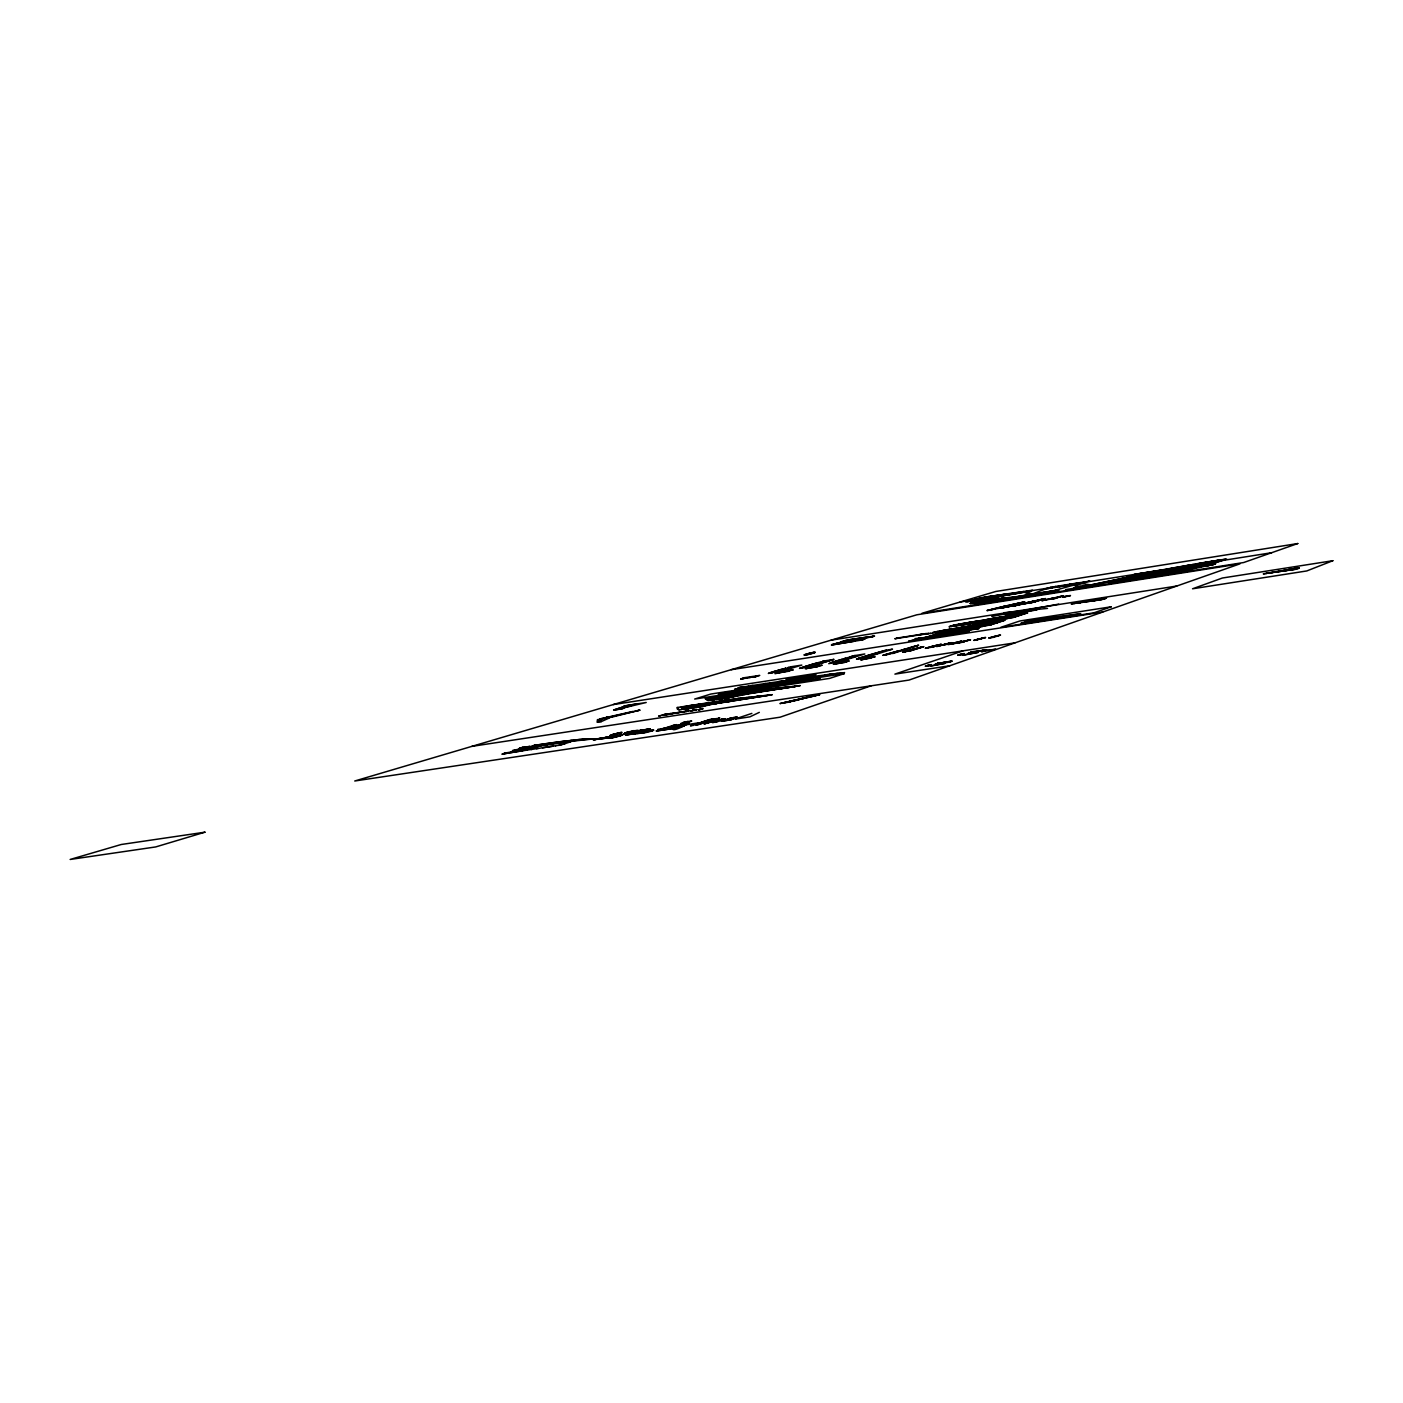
<?xml version="1.0" encoding="UTF-8"?>
<svg xmlns="http://www.w3.org/2000/svg" width="1403" height="1403" viewBox="0 0 1403 1403"><rect width="100%" height="100%" fill="white"/><g stroke="black" fill="none" stroke-linecap="round" stroke-linejoin="round"><path stroke-width="1.5" d="M1079.416 587.068L1073.628 589.05L1076.61 588.436M828.717 663.637L836.995 662.111M598.169 719.616L597.888 722.142L598.835 722.019M506.623 753.341L503.923 753.867M598.292 722.036L597.117 722.247L597.432 719.686L609.761 717.792L601.01 721.721L601.799 719.055M505.711 752.92L501.941 754.235L504.624 753.534M624.668 733.12L624.317 733.962A22.571 1.315 -10 0 1 626.843 733.436A35.671 2.104 -10 0 1 633.034 732.261M968.052 653.377L985.748 650.168M934.819 664.548L949.024 662.146M708.743 702.693L676.912 707.568C676.86 711.619 683.699 709.76 684.98 707.077L697.361 705.113M833.961 664.093L835.364 663.409A192.825 9.575 -9.6 0 1 836.346 663.04M634.928 731.647L629.947 732.348M968.982 653.114L972.384 651.869M935.696 664.268L936.958 663.777M1089.166 581.035L1080.31 583.157L1085.15 582.508M609.148 737.084L605.693 737.645M606.429 737.75L608.99 737.119M688.031 722.72C692.749 721.51 671.546 733.348 672.774 728.525A64.906 3.771 -9.9 0 1 658.796 730.647L656.113 730.928L662.023 729.174M714.969 697.133L712.794 699.764L714.618 699.746M1090.482 584.911L1090.377 584.928A44.352 1.754 -9.6 0 0 1080.748 586.454L1073.996 589.032M1131.712 576.265L1135.167 574.23L1164.244 569.513M742.555 687.452L739.188 688.277M985.835 649.817L983.503 650.431M969.385 652.763L968.579 652.939M951.427 661.199L943.43 662.637M936.573 632.262L940.308 631.21A91.756 4.034 -9.7 0 0 951.69 629.21L958.091 628.07A107.698 4.998 -9.7 0 1 961.511 627.474L969.526 626.089M935.398 664.075L936.467 663.917M1168.752 569.109L1171.382 568.373A78.901 2.964 -9.6 0 0 1181.063 566.689L1186.482 565.725A91.932 3.613 -9.5 0 1 1189.376 565.216L1193.199 564.374M740.679 678.964L741.626 678.982M639.961 732.156A43.756 2.525 -10 0 1 627.159 734.4L627.316 734.313M615.075 710.058L623.318 708.462M638.523 703.657A26.219 1.333 -10 0 0 627.316 705.534L614.093 709.918M1213.157 564.252L1215.156 563.532A23.342 0.912 -9.5 0 1 1215.629 563.568M1204.581 565.602L1205.668 565.058L1204.616 565.251M1082.485 587.594L1085.764 586.752M742.38 678.315L741.012 679.052L743.485 678.631M736.312 717.424L731.086 719.757A65.204 3.823 -9.9 0 1 723.878 720.879L721.177 721.282C728.069 719.143 746.677 713.162 731.279 719.669A64.38 3.771 -9.9 0 1 724.158 720.774L723.51 720.932M856.496 659.094L858.969 658.673M674.019 725.491L675.264 724.965L671.353 726.017M674.633 725.456L675.58 724.825M682.472 722.808L681.542 723.194A25.044 1.456 -9.9 0 0 680.63 723.685M682.858 722.633L684.471 721.949M1298.827 568.32L1284.762 570.828M673.633 725.667L672.774 726.035A25.219 1.473 -9.9 0 0 671.844 726.544M713.846 720.335L716.775 719.301M1105.915 598.415L1091.972 600.993M1039.272 608.832L1034.046 610.375A58.032 2.56 -9.7 0 0 1026.014 611.305L1017.333 612.515M769.23 673.23L776.297 670.897M857.163 658.989L868.159 655.394M716.459 719.423L696.116 723.948M675.352 724.93L676.544 724.632L672.388 725.684M949.673 626.404L958.88 624.125M715.968 719.423L717.073 719.16M716.284 719.283L717.722 718.897M1185.412 566.917L1168.734 569.408L1176.012 568.215L1172.873 568.864A76.183 2.894 -9.5 0 1 1166.209 569.741L1161.631 570.109M716.6 719.16L718.038 718.774M957.863 655.113L962.546 654.447M831.751 644.661L831.856 644.626A21.308 0.929 -9.8 0 1 832.33 644.591L833.4 644.205A28.761 1.263 -9.8 0 1 834.294 643.924L834.838 643.784M861.46 659.428L875.156 656.762L860.688 659.954M717.249 718.897L719.879 718.038L718.511 718.248M927.523 665.636L925.208 666.162L928.137 665.46M717.582 718.757L718.511 718.301M841.344 641.802L842.975 641.329A28.534 1.245 -9.7 0 1 843.852 641.066L845.325 640.662M776.28 672.931L793.239 669.88L774.912 673.668M807.286 667.758L822.176 665.197L817.283 666.635A21.589 1.07 -9.8 0 0 805.953 668.617L808.812 667.319M947.99 644.643L955.268 643.381M806.181 666.215L799.5 668.407L803.428 667.6M834.873 663.444L849.201 660.918L844.308 662.391M688.855 722.598L688.803 722.598A16.713 0.965 -10 0 1 684.015 723.65L672.966 728.438A64.082 3.735 -9.9 0 1 659.164 730.542L657.06 730.753L659.568 729.963M1059.405 589.891L1043.674 592.294A85.671 3.42 -9.6 0 0 1039.307 592.978L1034.099 593.785A62.276 2.473 -9.6 0 0 1017 596.591L998.024 598.678A94.527 3.753 -9.7 0 0 989.518 600.116L970.227 603.518L978.891 603.448L1019.999 597.099L1018.35 597.731A135.512 5.156 -9.6 0 0 1024.593 596.749C1043.779 594.749 1061.861 587.769 1080.363 583.508M957.898 655.096L960.845 654.429M1045.691 588.874L1032.17 594.1L1027.101 591.82L1021.594 592.715A119.781 4.735 -9.7 0 0 1010.423 594.574L970.315 601.378M831.856 644.626L832.873 644.38M778.104 672.388L775.631 673.405A25.429 1.245 -9.8 0 1 788.258 671.318L788.696 671.283M857.303 658.761L859.215 658.2M960.704 654.464L959.021 654.92L960.003 654.78M835.855 663.075L836.732 662.882M716.81 721.931L725.526 718.687L721.247 719.318M926.909 665.881L927.839 665.46M941.939 631.841L940.045 632.122L944.482 631.368L938.572 632.315M712.794 720.598L703.885 723.878L705.569 723.58M705.235 723.685L715.179 720.283M696.853 724.948L707.287 721.528L701.325 722.37M708.533 721.247L698.413 724.649M958.6 654.973L960.161 654.517M662.181 715.074L666.057 714.057L658.621 716.091L660.532 715.776M910.144 640.925L908.548 641.294L913.248 640.434M804.2 654.833L805.287 654.464M864.476 658.445L863.669 658.726A182.758 9.102 -9.6 0 0 862.67 659.112L861.267 659.743A17.713 0.877 -9.8 0 1 870.439 658.165L870.895 658.13M815.248 652.535L813.722 652.36L815.108 652.114M830.102 662.988L836.381 661.094M1030.696 620.407L1025.4 622.318M884.258 654.973L882.785 655.376L896.535 651.483M928.593 665.618L929.733 665.232M929.084 665.601L931.241 664.969L927.26 665.548M961.388 654.587L962.581 654.166M963.159 653.921L964.317 653.535L962.405 654.044M871.175 685.804L780.103 717.196L354.749 780.997L916.931 614.777L1239.954 563.848L909.039 680.069L471.899 746.361M961.914 654.552L964.194 653.886L959.898 654.517M751.868 713.39L735.067 719.002L736.891 718.81A63.801 3.753 -9.9 0 0 743.555 717.827L749.939 716.828L759.321 712.356M830.488 662.847L833.172 661.988M963.037 650.834L894.904 674.124L949.778 665.759M993.692 637.278L1000.549 635.068L995.428 636.173M1187.622 566.83A167.501 6.226 -9.5 0 0 1193.287 566.023L1217.295 562.165L1226.608 558.99L1203.546 562.585A180.478 7.261 -9.5 0 0 1196.864 563.743M518.338 750.202L517.602 750.552M770.843 672.493L768.335 673.44L771.597 672.809M564.813 743.695L569.846 742.082A20.168 1.157 -10.1 0 0 570.863 741.643M1046.305 588.506L1054.267 586.7M859.039 658.147L860.267 657.849M710.058 719.476L702.237 722.089M928.821 665.215L930.066 664.829M1025.207 621.897L1024.716 622.055A69.852 3.227 -9.7 0 1 1023.752 622.353L1021.068 623.125A80.269 3.665 -9.6 0 0 1036.764 620.722L1078.591 614.058A73.412 3.507 -9.6 0 1 1080.784 613.707L1026.47 620.757A67.73 3.139 -9.6 0 1 1026.47 620.757M1029.995 621.775L1037.483 619.442M985.011 637.576L974.752 640.242M1116.139 580.877L1113.964 581.579L1118.437 581.929L1180.712 571.512L1145.006 576.352A76.972 3.087 -9.6 0 0 1142.498 576.738L1131.186 578.492M949.901 643.083L936.625 646.52L952.006 642.679L949.112 643.223M1029.311 620.354L1029.311 620.354A50.508 2.315 -9.6 0 0 1051.917 617.408M770.931 672.458L774.14 671.458M1187.219 566.111L1185.377 566.724L1191.726 565.69M1187.692 565.953L1189.534 565.339M954.741 643.451L962.037 641.136L960.511 641.364M870.281 636.874L871.544 636.752L847.535 640.575M919.684 638.33L913.634 640.312M1083.309 587.471L1088.307 585.945M933.363 646.888L941.553 644.293L939.764 644.591M944.289 645.117L951.357 642.784M669.266 726.701L671.599 726.07M701.167 722.299L710.953 719.283M700.991 722.492L694.923 724.334M813.828 652.904L814.389 652.816M670.038 726.596L663.689 728.508M679.859 724.895L683.962 723.65M968.596 631.736L968.21 631.859A72.868 3.472 -9.7 0 0 966.053 632.209L963.335 632.648M978.382 628.562L977.979 628.684A72.202 3.402 -9.7 0 0 975.839 629.018M923.262 646.765L911.161 650.641M990.886 624.809L1005.127 620.214L998.498 621.073M1014.159 617.232L1027.785 612.83L1023.225 613.339M842.396 641.417L842.028 641.539A21.133 0.912 -9.8 0 0 841.625 641.837M753.99 676.895L757.076 676.228M756.199 676.509L755.551 676.649M860.285 657.726L862.898 656.902M667.916 727.28L663.093 728.701M691.661 721.089L690.153 721.563M1085.484 586.752L1089.71 585.489M885.644 654.815L883.855 655.113L884.732 654.71M1111.807 581.859L1112.772 581.894M1067.578 596.415L1069.928 595.644M1112.491 581.947L1178.467 571.898M1128.293 576.843L1130.555 576.528M1129.555 576.633L1128.678 576.843L1133.606 576.177L1110.211 581.807L1115.841 582.315M1113.07 582.017L1113.824 582.035M892.676 653.552L918.036 645.362M692.503 725.105L695.695 724.211M925.699 665.987L926.699 665.688M517.988 750.324L519.847 749.763L512.393 750.658L520.092 748.799M756.094 676.439L756.971 676.158M689.154 705.727L699.992 704.288L697.116 705.113M959.687 624.019L978.417 620.898M1115.192 582.385L1107.423 582.263L1129.871 576.896L1091.937 585.84L1100.162 583.385M789.784 682.998L789.784 682.998A56.594 2.911 -9.8 0 1 761.075 687.137L761.215 687.084M806.848 677.526L826.332 674.755M1054.81 598.45L1063.649 595.854L1060.791 596.38M648.449 729.525L648.502 729.507A44.598 2.631 -10 0 0 635.734 731.752M661.269 729.297L663.847 728.595M681.876 724.141L682.454 724.088M690.662 725.702L693.275 725M700.974 708.971L698.273 709.83L700.43 709.497M913.09 640.627L925.489 637.488M699.992 709.515L703.131 708.638L700.693 709.059M919.123 639.663L926.296 637.383M866.703 657.288L892.518 649.151L884.136 650.694M640.049 733.278L625.335 734.962L652.062 730.875M957.284 628.825L960.336 627.842M678.315 725.246L680.525 724.562M806.83 677.544A55.822 2.841 -9.8 0 1 778.455 681.648L778.823 681.56A55.103 2.806 -9.8 0 0 806.971 677.474L807.216 677.456M686.225 711.602L688.382 710.918M918.386 638.277L918.386 638.277A50.14 2.297 -9.7 0 0 940.343 635.419L958.021 633.069M913.862 639.856L913.335 640.014A69.413 3.192 -9.8 0 1 912.283 640.329L911.827 640.382M693.398 710.111L690.679 710.97L696.993 709.567L693.117 710.199M848.552 661.023L844.29 662.339M1045.06 598.66L1032.398 602.431M693.836 710.444L695.993 709.76M1087.781 586.016L1092.411 584.648L1090.201 584.981A43.791 1.736 -9.6 0 0 1080.678 586.489L1076.136 587.261M678.175 725.298L678.894 725.07A18.765 1.105 -10 0 1 674.79 726.298M678.719 725.123L674.966 726.175M949.024 626.843L951.48 626.475M840.485 661.514L864.792 653.956L853.989 655.727M603.728 738.487L593.136 739.802L594.223 739.574A44.791 2.631 -10.1 0 1 603.816 738.399L604.412 738.329M595.521 739.171L595.591 739.153A43.668 2.508 -10 0 0 608.341 736.908M1078.241 588.155L1077.276 588.383L1084.063 586.805M912.915 649.852L909.144 650.817L912.95 649.87M911.178 650.255L910.898 650.308M681.174 724.369L681.858 724.264M682.174 707.007L738.679 698.554M682.156 707.358L695.222 705.376M682.332 707.708L749.272 697.344M1024.313 601.922L1009.353 606.622A30.392 1.263 -9.7 0 0 999.55 608.183L998.427 608.113L1001.339 607.639M1089.184 585.577L1091.148 585.051M1071.278 584.209L1068.42 585.086L1076.417 583.385M811.46 666.267L833.996 659.375L808.987 666.653M1075.329 583.894L1076.732 583.455M833.4 661.918L840.151 659.954M1024.365 592.276L1029.504 594.504M782.664 670.915L801.814 665.092L790.503 666.846M928.751 633.279L917.457 635.068M1090.92 585.033L1128.854 577.054M863.248 656.797L866.037 655.938M913.476 646.52L909.775 647.66M889.414 654.114L918.667 645.257L911.512 647.221M757.795 675.913L759.216 675.562M533.122 745.642L535.981 745.309M534.876 745.379L533.28 745.747L539.664 745.011L529.983 746.764L532.263 746.396M523.266 749.921L526.634 748.869M806.269 666.092L811.039 664.741M910.056 647.677L907.916 648.239M689.732 721.703L687.733 722.317A18.625 1.087 -10 0 1 683.577 723.439M805.322 654.464L810.32 653.079M814.021 652.921L806.778 654.78M522.863 747.203L519.268 748.308L530.071 746.396L522.495 747.325M516.883 750.658L512.463 751.762L513.533 751.534M907.267 648.432L906.022 648.8M809.356 665.25L800.306 668.074L801.201 668.038M836.486 660.953L842.203 659.34M759.76 675.404L742.889 677.93M852.305 656.236L853.568 655.85M855.023 655.499L840.537 659.743M905.531 648.958L904.251 649.343M623.23 707.971L633.051 705.043M608.762 717.196C609.919 716.687 607.218 717.424 608.569 717.231M516.602 750.745L515.62 751.043M850.13 656.885L851.867 656.358M565.111 743.59L564.304 743.836M866.879 655.692L872.543 654.114M866.142 656.639L870.07 655.727L867.282 656.411M869.737 655.552L871.877 655.183L869.755 655.762M875.647 653.886C865.107 657.025 885.959 650.992 875.279 653.921M812.302 653.36L809.671 654.131M612.111 717.073L639.786 710.146M809.829 665.004L821.036 661.813M822.719 661.216L823.789 661.006A25.412 1.21 -9.8 0 0 833.364 659.48M822.895 661.164L823.789 661.006M904.637 649.221L903.55 649.554M774.263 671.423L778.612 670.248M843.747 658.796L845.728 658.2M848.464 658.288C853.989 656.797 836.223 662.041 843.852 659.708M855.97 656.236L852.182 657.183L856.146 656.218M839.187 661.023C844.273 659.901 835.223 662.426 839.222 661.059M812.863 664.11L811.46 664.531M808.374 666.372L812.319 665.46M815.95 664.356C810.724 665.39 828.892 660.708 823.052 661.918M815.687 664.163L817.739 663.759M819.334 663.023L820.474 662.777M869.123 655.026L874.981 653.395M814.494 663.724L816.213 663.216M564.304 743.941L563.041 744.204A20.256 1.175 -10.1 0 1 558.815 745.274L538.208 748.448M903.848 649.466L903.357 649.677A50.157 2.42 -9.8 0 1 902.059 650.045L899.779 650.571M781.453 670.494C776.175 671.791 787.557 668.687 784.295 669.617M785.277 669.126L791.362 667.653M791.257 667.407L793.379 667.039L792.186 667.197M873.701 653.675L877.612 652.641M903.427 649.589L902.164 649.94M974.348 640.259L978.803 639.049M807.935 653.763L804.182 655.043L805.445 655.043M863.845 639.417L861.407 640.049M875.665 653.114L880.4 651.834M835.592 673.914L837.942 673.335M873.104 636.611L864.336 638.295A216.693 8.856 -9.7 0 1 841.397 642.065L840.976 642.136M878.015 652.43L883.346 650.992M999.62 635.261L999.059 635.384A24.728 1.228 -9.6 0 0 995.288 636.278L991.746 637.278A57.488 2.806 -9.7 0 1 989.676 637.839M788.661 667.39L787.521 667.705M880.821 651.623L886.468 650.115M747.431 693.959L732.243 697.133A181.881 9.26 -9.8 0 1 724.088 698.378M702.78 706.463L712.514 704.183M911.091 649.799L902.638 652.202L905.04 651.746M991.518 637.26L989.062 637.927M993.061 636.822L995.13 636.243M1193.287 566.023L1168.19 573.161L1186.131 568.794A29.919 1.175 -9.5 0 1 1193.059 567.829L1204.055 565.935L1201.897 566.303M833.733 644.012L834.925 643.767M777.543 670.459L779.893 669.88M788.504 667.512L788.924 667.39A93.159 4.402 -9.9 0 0 791.134 666.741M952.339 643.714L955.215 643.083M952.374 643.749L955.215 643.118M963.177 641.978C966.053 641.118 959.775 642.644 962.809 641.978M1048.76 588.401L1045.253 588.979M910.828 640.662L911.617 640.522M907.636 650.659L903.567 651.869L905.952 651.571M932.749 646.853L933.889 646.292M942.658 645.082L944.447 644.766L942.43 645.222M778.788 670.108L782.646 669.126M785.242 668.337L786.189 668.074L783.155 668.915M907.759 650.624L912.336 649.466M844.115 640.996L849.096 639.768A243.964 11.171 -9.8 0 1 869.351 636.787L868.247 637.19L869.632 636.944M780.278 669.705L784.119 668.722M948.568 662.181L951.427 661.479M807.988 653.675L809.356 653.324M972.033 652.132L970.56 652.342M937.222 663.461L940.133 662.76A40.284 2.192 -9.7 0 1 940.606 662.637M949.778 661.742L952.234 661.041L937.327 663.426L939.308 663.198M982.731 650.904L984.573 650.396L978.961 651.29M937.134 663.479L940.852 663.181M606.517 717.635L604.377 718.003L609.639 716.898L608.481 717.161M786.837 678.999L785.996 679.192A56.173 2.841 -9.8 0 0 814.582 675.071L815.108 674.983M607.236 717.459L605.412 717.827L609.533 716.933M600.993 719.599L598.783 720.16L600.922 719.862M848.552 658.516L844.045 659.796M960.511 642.188L968.473 640.242M971.192 652.167L986.695 649.659L984.625 650.343M988.799 610.252L986.923 610.603L989.939 609.867M960.581 642.171L964.562 641.206M990.886 609.621L988.098 610.287M971.981 651.886L971.788 651.939M972.174 651.834L973.7 651.518A43.055 2.262 -9.6 0 1 974.208 651.395M988.957 610.182L994.955 608.569A120.535 5.068 -9.6 0 1 1000.129 607.324L1000.742 607.166M978.873 624.195L972.735 625.264M844.834 640.733L845.851 640.487M835.785 643.521L839.59 642.609A246.086 11.364 -9.9 0 1 859.986 639.61M990.974 609.533L1001.339 607.025M895.851 651.588L898.218 651.045M911.266 649.677L918.018 648.028M560.884 742.397L558.78 742.661M958.845 641.82L949.849 644.047L952.988 643.205M896.903 651.308L899.27 650.764M836.188 643.416L836.293 643.398A21.255 0.929 -9.8 0 1 839.275 642.679A245.437 11.329 -9.9 0 1 859.671 639.698L861.652 639.365M912.406 649.379L915.019 648.712M932.977 646.239L930.277 646.941A52.981 2.613 -9.7 0 0 926.226 648.133M562.2 744.537L559.937 745.081A18.239 1.052 -10.1 0 1 558.675 745.379M910.705 650.571L923.911 646.66L921.315 647.151M953.111 643.17L954.075 642.925M606.833 717.564L606.184 717.687M915.194 648.66L919.596 647.642M931.802 646.467L925.296 648.344L933.872 646.818M953.794 642.995L955.794 642.556M964.317 641.206L967.421 640.487M573.143 740.503L574.458 740.328L573.196 740.556M682.033 708.147L765.459 695.572M932.03 646.415L934.977 645.748M983.696 626.212L991.149 624.773M918.842 647.765L921.245 647.239M944.745 644.31L940.519 645.398A44.791 2.21 -9.7 0 0 937.537 646.309M809.812 654.096L808.987 654.254M920.052 647.467L922.928 646.818M957.793 642.083L955.987 642.451M967.632 640.382L970.56 639.821L956.864 643.258L964.159 641.943M606.692 737.803L604.062 738.153M810.04 653.202L812.249 652.658M1043.499 600.361L1043.569 600.309M1110.966 581.789L1154.318 575.037M1045.726 599.835L1041.78 600.73L1045.463 599.888M934.03 645.924L936.029 645.503M944.535 644.293L946.815 643.749M959.459 641.609L961.055 641.294M959.933 641.557L958.091 641.943M977.645 639.593L985.66 637.471L973.805 640.417L975.12 640.119A136.056 6.805 -9.6 0 1 984.801 637.611M816.704 695.432L779.945 703.587L813.126 695.853A16.362 0.929 -9.8 0 0 818.914 694.836L819.79 694.678L810.303 696.572M1044.165 600.151L1049.97 599.239M910.775 650.554L909.179 650.974M1023.436 603.5L1013.212 606.026L1016.877 605.272M1021.945 603.799L1023.944 603.378M1128.871 578.86L1152.389 573.511M935.222 645.643L939.396 644.714M1023.331 603.483L1025.014 603.132M1046.726 599.607L1045.217 599.905L1046.322 599.888M936.169 645.415L940.571 644.451M946.551 643.819L948.814 643.346M1000.567 607.166L1001.952 606.885M1023.716 603.378L1027.943 602.448M809.198 654.254L805.901 654.955M817.721 666.6L805.234 668.74M1053.127 590.838L1033.836 595.24M1001.935 606.85L1003.163 606.605M1001.198 607.025L1003.776 606.464M810.408 653.061L813.74 652.377L812.512 652.605M1024.944 603.097L1027.312 602.589M1048.988 599.028L1050.251 598.783A170.57 7.208 -9.5 0 1 1054.758 597.748L1061.545 596.257M1047.883 599.291L1054.653 597.731M1046.322 599.642L1048.795 599.116M966.544 627.264L969.543 626.667L955.075 629.14L966.913 627.281M963.124 628.369L966.123 627.755L951.62 630.245L965.492 627.86M1003.303 606.534L1004.39 606.324M1004.618 606.236L1007.652 605.587M1005.022 606.184L1003.619 606.464M1029.925 601.992L1027.47 602.518M1028.574 602.308L1032.117 601.501M1193.62 564.935L1195.917 564.497L1184.641 566.426L1194.023 564.935M1191.322 565.707L1193.637 565.269L1182.308 567.198L1191.585 565.69M632.911 711.426L599.975 718.915L612.409 716.986M604.868 718.126L639.891 710.181M949.796 643.065L951.024 642.837M522.617 748.518L518.409 749.307L521.846 748.606M1006.968 605.745L1004.951 606.149M1123.119 580.07L1124.171 579.737M932.802 646.73L931.68 647.064L933.065 646.59M1007.126 605.658L1009.792 605.096M1032.257 601.431L1035.361 600.765M1031.293 601.641L1032.906 601.326M1050.075 587.401L1050.935 587.208M1009.213 605.202L1011.335 604.763M869.194 636.874L869.334 636.962M1034.695 600.887L1038.01 600.186M1012.475 604.465L1018.14 603.255M1010.791 604.833L1012.966 604.395M1037.115 600.344L1038.921 599.975M607.183 717.371L605.342 717.845M739.083 688.294L734.698 689.241L768.563 684.05M683.366 723.474L680.736 723.843A25.044 1.456 -9.9 0 1 680.578 723.825M686.418 723.089L685.418 723.299M674.597 726.333L672.002 726.701M1080.187 583.56L1082.292 583.157L1079.801 583.613M1017.07 603.448L1019.016 603.062M1013.931 604.149L1015.526 603.834M1038.483 600.046L1042.762 599.134M1057.143 597.169L1060.335 596.521M1211.631 564.76L1205.861 566.023M939.098 632.051L936.064 632.735L941.851 631.946M936.643 632.63L939.712 631.999M623.002 708.006L623.669 707.901M531.825 747.308L532.386 747.203A122.359 7.208 -10.2 0 1 535.262 746.799M561.095 742.345L561.656 742.24A86.162 5.033 -10.1 0 1 593.101 738.96L559.709 742.538M969.245 652.816L969.929 652.711M975.681 651.553L971.665 652.185M1021.787 602.413L1023.243 602.133M1019.455 602.922L1022.419 602.325M1018.42 603.15L1019.876 602.869M1042.078 599.256L1043.762 598.923M1039.904 599.73L1041.78 599.362M1171.733 568.811L1169.383 569.285M1022.629 602.238L1024.856 601.834L1007.424 606.938M1043.323 598.976L1045.603 598.572L1033.345 602.308M637.576 710.584L638.909 710.321M962.914 641.82L963.528 641.715M823.333 661.83L820.246 662.83M1018.999 604.833L1014.176 605.833A110.469 4.63 -9.6 0 1 1021.454 603.974M1061.755 596.17L1062.808 595.977M555.553 745.782L555.834 745.73M640.54 732.296L653.324 730.472A34.075 1.999 -10 0 0 653.64 730.191M1017.193 605.202L1018.017 605.026M600.782 719.634L598.853 719.879L600.589 719.388M610.779 735.418A33.69 1.964 -10 0 1 611.129 735.137L614.093 734.663L611.392 735.979A34.514 1.999 -10 0 1 609.989 735.751M620.091 734.593L621.283 734.4A34.847 2.034 -10 0 1 622.704 734.628M1127.749 577.229L1090.973 584.876L1080.608 583.508M987.905 610.41L989.852 610.042M567.777 741.959L568.057 741.924M688.312 722.65L689.434 722.475M1053.513 586.822L1055.722 586.472M989.957 609.972L991.588 609.674M942.413 631.806L941.325 631.929M738.224 695.485L708.217 700.027M650.063 730.174L648.975 730.384M730.121 718.09L731.138 717.88L722.983 720.967M706.919 723.369L716.968 719.967L712.496 720.704M1197.005 566.777L1194.128 567.549M1202.266 565.707L1206.387 564.883L1204.23 565.672M1213.841 563.76L1212.543 564.357L1213.735 564.164M1002.584 620.494L1000.83 620.652M980.785 601.606L972.016 603.009L982.924 601.15L978.785 601.641M990.904 609.779L992.482 609.498M1020.156 604.605L1018.175 604.974M1067.929 596.012L1069.191 595.784M1068.279 595.977L1067.473 596.1A77.025 3.227 -9.6 0 0 1062.439 597.134L1070.489 595.556L1068.84 595.819M940.834 631.981L941.518 631.946M933.521 646.45L932.504 646.678M512.305 751.798L511.744 751.903M991.816 609.604L993.324 609.34M743.52 692.626L735.137 693.941M608.674 737.101L611.287 736.733M1047.445 588.611L1052.162 587.857M1019.279 604.746L1023.541 603.956M599.519 719.774L600.87 719.581M1203.528 565.462L1204.616 565.269L1202.336 565.69M992.658 609.428L994.797 609.06M759.163 692.117L800.236 685.611L781.278 687.821M647.221 730.735L646.169 730.945M993.482 609.27L998.866 608.323M897.201 638.295L899.428 637.856L898.464 637.891M858.408 658.744L859.408 658.586M885.083 654.885L886.766 654.605M614.339 735.733L612.813 736.031M771.054 672.879L775.754 672.037M771.808 672.756L772.772 672.581M742.924 678.701L747.904 677.824M859.022 658.621L860.249 658.393M1159.387 572.319L1161.789 572.091M1201.249 565.883L1202.301 565.725M1021.612 604.29L1024.611 603.764M1106.581 597.818L1104.81 598.099M1007.336 618.513L1014.404 617.197L1005.197 618.495M1297.582 567.934L1299.16 567.671M785.312 669.178L792.52 667.144M782.541 670.038L784.68 669.441M778.525 671.213L777.63 671.441L779.507 670.88M812.319 665.408L813.74 665.004L810.338 665.811M803.253 667.67L804.673 667.407M662.988 715.267L663.514 715.179A17.643 0.982 -10 0 1 669.845 714.109M612.585 736.066L611.375 736.294M684.331 723.702L688.698 722.896M682.717 724.334L688.224 723.141M681.227 724.948L687.365 723.632M679.911 725.491L686.593 724.106M678.684 726.035L686.032 724.492M678 726.316L685.401 724.93M642.574 733.26L643.398 733.12A34.023 1.999 -10 0 0 652.079 730.875M676.404 727.052L684.997 725.228M675.597 727.42L684.261 725.807M674.194 728.122L683.91 726.105M1201.599 565.83L1200.319 566.058M1039.185 608.393L1017.596 612.199A100.402 4.244 -9.6 0 1 1008.055 613.812L1010.388 613.497M1038.29 608.516L1039.798 608.288M1105.967 597.924L1091.376 600.659L1102.407 598.818M896.71 638.4L894.816 638.751L920.473 634.752M1296.898 568.057L1295.723 568.268M1297.354 567.969L1284.008 570.53L1286.586 569.916M860.144 658.445L861.214 658.253M886.275 654.657L888.818 654.219M663.496 715.214L667.618 714.513M991.763 616.461L1058.721 604.114M1036.905 608.779L1037.834 608.604M1104.091 598.274L1091.113 600.554L1092.832 600.326M933.048 632.297L934.942 631.946M937.713 631.473L934.328 632.087M1295.25 568.355L1293.812 568.618M608.008 736.926L611.059 736.4A28.288 1.631 -10 0 0 620.582 734.558A34.005 1.982 -10 0 1 621.88 734.769M608.797 736.821L605.763 737.329M1075.435 587.419L1073.786 587.682L1080.012 586.647M1074.084 588.506L1078.697 587.471M1073.839 588.857L1077.802 587.91M1200.477 566.023L1199.249 566.251M1034.555 609.2L1037.291 608.972L1025.032 611.042L1027.592 610.586M1100.794 598.835L1099.093 599.151M1101.513 598.713L1103.74 598.572M936.853 631.596L950.585 629.158M1293.338 568.706L1291.865 568.987M782.699 670.125L781.296 670.511M851.27 657.481L850.393 657.656L851.463 657.569M804.165 667.46L808.04 666.811M755.48 676.667L751.57 677.246M860.863 658.288L861.793 658.147M905.689 651.588L909.372 650.974M778.455 681.63L769.949 682.893M506.202 752.85L511.411 751.973L510.517 752.131M637.383 732.576L642.679 731.647A28.341 1.649 -10 0 0 652.202 729.788A34.075 1.999 -10 0 1 653.605 730.034M1164.823 569.408L1170.225 568.425A78.533 3.069 -9.5 0 1 1178.871 566.882L1189.797 564.971M1032.398 609.604L1034.327 609.253M1035.958 609.218L1024.243 611.357L1034.87 609.814L1030.1 610.551M1291.374 569.074L1290.129 569.285M940.729 635.349L940.676 635.331A49.491 2.262 -9.7 0 1 918.86 638.19L915.212 638.646A51.929 2.385 -9.7 0 0 915.089 638.751M887.433 654.447L888.485 654.289M637.155 732.612L636.26 732.769M1198.302 566.444L1194.286 567.128M1198.6 566.391L1197.513 566.566M1055.389 598.362L1057.178 597.678L1049.234 599.169L1054.021 598.572M1024.085 603.834L1027.242 603.308M1031.187 609.814L1032.17 609.639M1097.356 599.467L1098.847 599.204M952.69 626.264L955.478 625.843A139.213 6.384 -9.7 0 1 966.877 624.195M1289.375 569.425L1288.112 569.653M861.46 658.165L865.177 657.569M980.627 601.571L983.661 600.887L982.538 601.045M977.488 603.588L1005.618 598.59L1000.602 596.24L965.615 601.975L983.275 597.38L1017.666 592.382A112.012 4.121 -9.6 0 0 1027.505 590.926L1032.555 590.154A34.461 1.315 -9.7 0 1 1027.119 591.82M1035.151 601.484L1036.063 600.975M1024.927 603.711L1026.031 603.518M1028.75 610.252L1030.468 609.937M1094.358 599.993L1093.358 600.168M1095.375 599.818L1096.62 599.59M809.478 666.232L808.531 666.372M806.181 667.144L807.216 666.951M746.291 678.105L747.273 677.947M534.368 745.414L562.919 741.328M504.589 753.709L511.183 752.569A24.658 1.438 -10.1 0 1 515.024 751.938L516.742 751.675M1088.412 581.14L1089.728 580.912L1088.64 581.421M1129.134 576.703L1133.764 575.914M1075.329 587.419L1077.066 587.12M1027.329 602.922L1029.82 602.448M1003.759 619.161L1007.494 618.513M1283.78 570.407L1285.323 570.144M952.462 628.807L966.579 626.334M1286.726 569.916L1276.379 571.722A103.068 4.419 -9.5 0 1 1266.4 573.389L1285.762 570.67A59.68 2.683 -9.5 0 1 1294.566 569.583A51.069 2.245 -9.5 0 0 1298.687 567.759L1286.235 570.021L1289.339 569.899M949.919 629.245L952.83 628.772M888.555 654.236L889.695 654.079M936.275 663.882L937.485 663.689M1191.796 564.795L1221.522 559.674M1009.213 605.675C1011.247 604.728 1005.741 606.552 1008.564 605.675M1053.881 598.59L1049.356 599.134M1050.619 599.116L1052.145 598.607M1014.211 604.675L1008.845 606.359L1011.879 605.482M1007.547 606.692L1009.827 606.043M1023.033 611.252L1024.523 610.989M1089.552 600.835L1090.815 600.607M1092.183 600.414L1084.01 601.817A100.946 4.279 -9.6 0 1 1074.242 603.448L1071.226 603.939L1083.73 601.834M989.203 619.074L993.903 618.285M977.014 621.161L990.29 618.916M967.737 626.159L999.199 620.968M775.421 672.072L776.648 671.897M963.37 654.92L978.329 652.342L962.861 655.324M599.397 719.529L600.238 719.423M930.996 665.759L944.903 663.373L930.47 666.144M650.027 728.999L627.246 733.418A21.641 1.263 -10 0 0 624.721 733.927L623.476 734.19L625.317 732.962M601.308 738.118L598.643 738.732M631.999 733.523L640.522 732.331M1085.729 581.894L1078.697 582.806M1220.715 560.849L1221.697 560.691L1219.733 560.954M1193.813 567.286L1192.269 567.478M1055.565 598.169L1056.406 597.924M1000.549 607.657L1004.039 606.85M1008.564 606.534L1007.828 606.622M1032.801 602.203L1029.802 602.536M1021.296 611.55L1022.296 611.375M1085.238 601.571L1086.764 601.308M995.551 617.969L1023.681 613.251M992.938 618.425L995.814 617.951M1018.14 614.111L1020.823 613.62M1277.589 571.477L1279.133 571.214M867.159 656.551L864.616 657.2L866.195 656.85M508.254 753.113L509.236 752.937M1191.603 567.601L1190.288 567.847M1008.915 605.833L1013.492 604.903L1012.3 605.096M1008.301 605.71L1007.6 605.938M1005.758 606.605L1001.672 607.341L1003.811 606.903M1027.575 603.255L1028.574 603.08M1026.715 603.378L1031.433 602.606M1050.303 599.151L1051.759 598.906M1017.578 612.182L1005.074 614.286L1008.301 613.812M1021.928 613.567L986.958 619.495M1277.081 571.565L1263.279 573.88L1266.716 573.371M776.262 671.932L777.332 671.774M747.606 677.842L750.535 677.403M1190.586 567.777L1188.744 568.127M1035.8 601.273L1036.712 601.01L1034.8 601.536M1013.212 605.061L1004.671 607.113M1030.381 602.781L1034.537 601.694L1032.17 602.08M998.866 608.043L1004.18 606.955M999.602 620.845L1000.848 620.635M807.777 666.828L809.198 666.583M836.679 662.146L837.994 661.918M970.21 652.623L974.419 651.992M510.411 752.745L515.006 752.008M597.064 738.855L597.941 738.697L594.398 739.399L595.942 739.03M629.544 733.944L628.649 734.102M1188.885 568.057L1186.956 568.425L1188.551 568.11M1028.908 603.027L1029.942 602.852M1033.923 601.799L1033.046 602.027M999.673 608.183L1004.986 607.324M831.348 645.012L831.786 644.942A218.342 8.979 -9.7 0 0 854.901 641.153L861.091 640.119M995.201 621.582L991.483 622.231M994.815 621.687L999.217 620.898M777.525 671.739L779.77 670.862M809.25 666.267L810.425 665.969M777.087 671.774L781.12 671.143M616.461 709.585L646.204 702.5L623.721 706.025M682.209 707.778L758.567 696.326M628.193 734.172L627.106 734.418M1065.561 589.628L1093.007 585.121M1052.11 598.485L1052.741 598.765M1029.276 602.413L1031.486 601.957M1054.214 598.537L1055.056 598.415M1032.976 602.378L1031.977 602.343L1034.099 601.747M1009.055 606.324L1013.019 605.079M992.517 622.02L983.854 623.423M926.243 633.49L920.754 634.384M837.661 662.006L840.906 661.497M691.486 720.984L689.504 721.335M1212.35 564.655L1213.753 564.427A23.342 0.912 -9.5 0 1 1206.913 565.865L1206.089 566.005M1006.477 606.219L1007.775 606.043M1027.434 602.816L1025.418 603.378L1029.223 602.641M1033.099 602.027L1031.889 602.536M1049.847 599.063L1050.794 598.8M1056.003 597.976L1056.126 597.959M1008.862 606.342L1015.018 604.553L1005.986 606.815M1287.568 569.951L1296.618 568.39M958.179 624.282L960.792 623.826M953.04 630.596L964.212 629.053M864.985 657.569L866.265 657.393M741.731 694.906L742.661 694.766M937.678 663.479L938.519 663.514M711.865 704.236L721.686 702.675L682.419 708.603L767.862 695.45M667.898 714.46L670.862 713.952M1173.574 568.689L1174.118 568.566M1191.463 567.671L1192.638 567.478M1201.021 566.426L1199.67 566.672M1200.74 566.496L1202.161 566.233M1211.385 564.778L1212.42 564.62M1123.382 580.053L1113.964 581.579L1124.697 579.632M1035.414 601.326L1031.345 602.29M1054.916 598.152L1055.95 597.766M1005.39 606.499L1006.723 606.289M1033.695 601.834L1036.098 601.098L1031.784 601.782L1034.274 601.396M963.721 629.175L968.438 628.386M970.473 629.877L975.138 629.158M749.412 677.544L752.043 677.123M715.951 696.923L705.2 698.659L707.971 700.641M717.371 718.476L715.723 718.739M657.867 729.35L697.94 722.913M1059.493 585.875L1070.471 584.104M1055.424 586.507L1059.914 585.805M1069.507 584.279L1078.363 582.841M1194.69 567.145L1196.566 567.145M1193.707 567.321L1194.865 567.145M1197.32 567.04L1198.6 566.812M1198.495 566.847L1199.758 566.619M1007.617 606.043L1011.142 605.289M1010.634 605.587L1006.214 606.499M1027.89 602.746L1031.854 602.238M1003.391 607.061L1007.336 606.464M1006.582 606.219L1005.863 606.973L1007.319 606.727M1008.459 606.429L1005.442 606.99M984.38 623.353L985.485 623.178M940.361 632.087L941.869 631.859M966.685 630.491L935.801 635.436M974.769 629.193L979.119 628.421L969.438 629.701M966.036 630.631L970.736 629.877M930.89 637.839L953.549 634.209M966.036 632.244L969.35 631.596L967.509 631.841M944.552 635.682L960.09 633.156M959.336 633.314L963.563 632.63M720.055 696.274L735.295 693.871M715.74 697.01L726.719 695.257M744.046 694.538L745.94 694.239M714.653 703.832L716.687 703.499M976.4 598.835L1005.705 594.206M1200.109 563.427L1225.52 559.271M974.243 599.484L1023.699 591.54M1186.587 565.76L1224.24 559.709M960.161 602.01L1271.679 552.712M970.017 600.747L1028.82 591.347M1059.388 586.752L1056.038 587.278M1085.291 582.473L1081.467 583.385M1171.487 568.759L1220.856 560.849M967.824 601.396L1018.122 593.241M1181.817 567.338L1219.119 561.446M966.842 601.677L974.576 600.466M1209.176 563.357L1217.278 562.077M1132.519 576.335L1137.605 575.318A41.511 1.631 -9.6 0 1 1138.429 575.195M1194.251 567.496L1193.199 567.847M1196.882 566.83L1198.162 566.602M1196.163 567.233L1197.145 567.04M1010.984 597.678L1058.213 590.119M1100.548 583.402L1101.601 583.227L1093.393 585.7M1000.655 599.502L1055.126 590.803M1107.423 582.263L1162.982 573.88M983.152 602.606L1050.251 591.873M1112.825 581.982L1176.275 572.126M979.206 603.36L1045.603 592.873M1019.455 597.468L1040.184 594.03M1114.806 582.263L1132.379 579.492M1011.545 605.079L1012.878 604.886M1030.363 602.343L1033.011 601.589M1051.531 598.783L1053.46 598.257M1054.495 598.239L1055.372 597.959M1027.645 602.992L1031.714 601.905L1027.189 603.097M1003.443 607.218L1001.672 607.587M1004.11 607.078L1008.073 605.991M1002.233 607.499L1005.513 607.236M1009.827 605.833L1006.512 606.833M1030.416 602.571L1032.713 602.08M918.983 634.647L921.42 634.261M932.837 635.91L936.678 635.261M930.996 637.804L918.158 639.856M866.142 657.376L867.142 657.253M744.8 686.663L737.978 687.751L742.608 687.365M948.446 661.953L940.448 663.075M746.273 694.187L760.233 691.995M948.06 662.058L949.743 661.69M649.607 729.279L643.03 730.367M645.976 729.911L647.239 729.7M618.162 735.996L621.038 735.54A34.777 2.034 -10 0 1 612.076 737.855L610.726 738.066M627.544 734.348L632.209 733.611M1069.033 585.226L1072.944 584.613L1080.678 586.489M1133.922 574.599L1160.982 570.407M1051.724 587.962L1056.336 587.208M1060.089 586.629L1069.454 585.174M1059.335 586.735L1060.405 586.594M1200.039 566.321L1201.336 566.111M1192.252 567.812L1185.482 568.916L1188.288 568.425M1200.179 566.286L1198.039 566.637M1192.112 567.864L1193.392 567.636M1052.671 598.52L1054.775 598.064M1009.599 605.64L1012.51 604.939M1029.697 602.676L1033.345 601.641M1006.547 606.692L1010.3 605.5M1001.777 607.604L1006.775 607.043M1028.715 602.852L1026.838 603.15M831.137 640.154L1176.784 586.033M1017.052 614.654L1026.067 613.234M990.711 618.951L1024.997 613.585M966.755 622.95L1023.471 614.093M952.672 625.685L1021.805 614.637M950.988 626.229L1019.42 615.408M959.898 625.124L1017.841 615.917M980.82 622.108L1016.158 616.461M982.556 623.634L980.329 624.019M973.963 625.405L1003.355 620.635M958.109 628.158L1001.444 621.266M943.114 630.789L999.708 621.827M941.378 631.332L998.077 622.371M919.228 634.63L896.815 638.119L897.955 637.997M939.624 631.894L997.428 622.704L995.271 622.967M951.041 630.403L994.762 623.441M963.686 628.719L992.991 624.019M981.767 626.089L991.044 624.651M931.311 636.12L928.505 636.576L936.801 634.086A49.052 2.227 -9.7 0 0 950.55 632.157L950.638 632.139M930.961 636.208L933.205 635.822M744.186 686.804L748.606 686.102M976.593 651.606L979.715 651.115M976.681 651.641L974.208 651.974M942.342 662.918L939.782 663.181M720.388 702.921L730.367 701.325M670.652 714.022L671.844 713.794M626.141 732.647L627.229 732.471M629.14 732.173L624.931 732.892L633.367 730.682A24.342 1.403 -10 0 0 635.068 730.682L635.419 730.665M597.818 738.855L599.747 738.504M616.724 736.172L618.407 735.891M615.198 736.452L617.32 736.119M1204.405 565.619L1202.196 565.988M1188.113 568.478L1189.13 568.303M1188.972 568.355L1194.339 567.671A23.974 0.947 -9.5 0 1 1197.092 567.338L1180.379 571.547L1206.545 565.918A22.781 0.894 -9.5 0 0 1213.279 564.497M1201.178 566.146L1202.353 565.935M1286.165 570.372L1283.499 570.793L1294.899 569.144L1289.866 569.916M731.156 669.705L1102.793 612.024M844.01 662.391L844.343 662.339A28.867 1.438 -9.8 0 0 834.013 664.163L833.996 664.163M748.29 686.12L770.721 682.735M778.034 689.189L795.466 686.488M728.297 701.693L772.246 694.695L769.019 695.116M628.877 732.278L632.157 731.717M640.522 730.753L643.293 730.279M600.326 738.469L604.342 737.785M612.269 736.908L615.461 736.365M527.335 750.061L531.895 749.36M1139.359 575.037L1148.847 573.652M1132.011 576.563L1138.64 575.581M1213.648 564.199L1215.244 563.918A23.342 0.912 -9.5 0 0 1215.647 563.76M1054.407 598.502L1055.302 598.344M970.736 628.035L967.789 628.526M613.199 704.587L1014.965 642.855M750.78 685.769L752.955 685.436M750.956 686.681L797.009 679.701M706.779 698.519L767.055 689.487M706.866 698.869L723.246 696.379M706.954 699.045L776.648 688.399M707.217 699.378L785.926 687.365M929.663 665.513L927.26 665.864M707.515 699.623L793.116 686.541M707.813 699.799L795.922 686.348M708.708 700.237L735.032 696.221M711.777 700.062L732.892 696.835M688.259 708.725L703.149 706.463M631.876 731.805L633.805 731.454M632.7 731.682L637.927 731.103M638.347 731.033L640.803 730.665M637.628 731.191L639.277 730.945M603.22 738.013L605.991 737.54M611.322 736.996L612.567 736.803M522.056 750.868L527.37 750.061M531.106 749.535L537.577 748.483M609.376 737.347L611.866 736.978M516.164 751.815L522.758 750.815M536.542 748.711L538.647 748.325M714.846 722.229L716.67 721.896M1075.785 584.174L1074.821 584.332M1144.83 574.616L1150.162 573.845M1142.217 575.037L1144.988 574.616M1139.604 575.423L1142.428 574.967M1027.575 610.831L1029.767 610.498M920.105 634.84L926.559 633.91M780.664 671.248L783.014 670.897M743.011 692.679L762.092 689.96M930.277 665.004L931.417 664.619L929.751 665.075M729.507 697.589L721.791 698.764M708.305 702.798L712.636 702.096M682.454 708.743L708.234 704.832M682.489 709.041L705.691 705.516M703.464 706.165L682.84 709.304L683.787 709.304A24.745 1.333 -9.9 0 0 687.856 708.743M687.523 708.831L688.54 708.638M674.019 713.11L689.382 710.725L671.563 713.881M662.9 714.969L687.295 711.268M690.96 710.883L694.923 710.111M698.554 709.743L701.062 709.181M817.353 695.169L818.458 695.011M806.059 697.537L812.916 696.326M801.867 698.501L809.356 697.203M798.535 699.273L806.216 697.975M794.519 700.202L803.13 698.747M791.976 700.816L799.272 699.711M789.398 701.412L797.114 700.237M784.242 702.64L794.835 700.816M781.769 703.219L790.573 701.886M538.015 745.256L539.664 745.011M715.881 718.669L713.18 719.108M634.331 731.437L637.488 730.91M517.251 750.552L526.423 749.167M505.554 752.955L504.273 753.148M517.549 751.552L518.426 751.412M542.575 747.781L553.291 746.168M715.127 722.142L712.531 722.58L722.545 719.178L713.776 722.299M1009.353 593.592L984.169 597.24M1152.091 573.511L1154.09 573.213M998.024 598.678L982.153 600.958A50.245 1.912 -9.6 0 1 975.26 601.817L974.594 601.975A40.547 1.578 -9.7 0 0 970.122 603.536M978.522 601.606L974.313 602.255L981.977 601.115M951.234 626.475L952.918 626.247M971.139 628.018L972.209 627.86M969.982 628.193L975.944 627.264M982.205 650.571L983.152 650.431M974.752 651.746L984.029 650.308M793.87 680.227L844.606 672.616L832.26 674.054M941.518 662.918L944.991 662.356M712.408 702.184L715.74 701.64M637.172 730.998L640.715 730.419M639.189 730.7L642.714 730.121M530.843 747.466L533.526 747.01M533.736 746.975L540.909 745.922M551.835 744.309L571.74 741.293M552.168 744.309L544.943 745.326M1153.862 573.283L1158.054 572.67M955.11 625.931L968.052 624.019M979.276 624.142L978.487 624.3A212.309 10.137 -9.7 0 0 970.63 625.65M763.653 683.822L765.757 683.507M719.353 699.115L722.668 698.589M715.109 701.781L722.773 700.606M631.49 732.068L632.683 731.892M529.212 747.711L528.405 747.834A24.097 1.368 -10.1 0 1 525.125 748.273L524.968 748.237M538.226 746.361L546.784 745.098M610.954 736.838L614.111 736.329M604.412 738.048L601.659 738.504M612.55 736.61L616.496 735.979M695.327 725.176L697.186 724.842M1077.223 583.981L1078.241 583.806M1158.001 572.652L1158.966 572.512M1156.247 572.933L1157.142 572.81M1267.838 573.213L1268.943 573.055M1075.855 603.255L1076.908 603.097M1074.242 603.483L1092.569 600.887A58.417 2.596 -9.6 0 1 1100.724 599.905A49.999 2.175 -9.6 0 0 1106.108 597.906M1006.267 618.653L975.401 622.985M786.539 678.999L792.467 678.14M720.02 698.975L716.109 699.588M673.107 713.233L674.334 713.005M642.364 730.226L645.082 729.77M549.52 743.923L541.821 745.046M627.474 732.717L630.298 732.243M599.274 738.855L602.01 738.399M1159.913 572.371L1158.58 572.599M1271.89 572.634L1273.415 572.406M1270.837 572.775L1269.768 572.933M1077.416 603.027L1078.679 602.834M1011.668 613.321L1014.176 612.918M1010.178 613.497L1012.212 613.199M977.382 627.053L978.891 626.843M977.61 627.071L975.05 627.439M803.06 676.597L816.02 674.738L814.722 675.001A55.454 2.806 -9.8 0 1 786.504 679.087M792.134 678.228L809.759 675.667M722.457 700.693L727.35 699.939M672.423 713.338L672.335 713.303A17.45 0.947 -9.9 0 1 666.986 714.074L667.162 714.022M688.733 721.405L687.961 721.563M715.039 718.792L714.162 718.967M549.047 744.046L551.046 743.695M626.071 732.857L627.597 732.647M645.889 729.718L649.168 729.122M540.716 745.256L542.54 744.94M550.572 743.836L552.572 743.485M624.931 733.085L626.703 732.822M616.11 736.084L618.846 735.628M598.485 738.96L599.66 738.75M617.688 735.856L621.178 735.295M1078.469 583.806L1079.626 583.613M1161.386 572.196L1162.719 571.968M1274.187 572.301L1275.66 572.091M1081.853 602.378L1082.783 602.255M1079.679 602.694L1080.889 602.518M1013.141 613.111L1017.894 612.392M874.578 636.033L869.053 636.857A243.333 11.136 -9.8 0 0 848.85 639.821A21.098 0.912 -9.8 0 0 845.869 640.54M872.315 636.383L873.964 636.155A22.132 0.965 -9.8 0 1 870.193 637.295M862.968 639.207L865.248 638.856M861.319 639.452L863.301 639.137M979.943 626.738L983.889 626.124M977.751 627.053L980.487 626.615M539.874 745.379L541.049 745.151M552.168 743.59L553.869 743.292M553.308 743.432L556.465 742.924M538.612 745.554L539.769 745.326M594.995 739.469L597.713 739.03M1210.614 563.357L1186.587 566.97M1152.003 573.196L1148.548 573.722A50.385 1.982 -9.6 0 0 1131.783 576.247M1163.087 571.95L1173.048 570.477M1163.631 571.828L1162.07 572.091M1277.326 571.845L1276.134 572.021M1083.695 602.133L1084.607 601.992M1015.509 612.76L1016.649 612.602M969.666 623.791L975.962 622.932M967.298 624.16L970.052 623.774M981.802 626.475L983.1 626.299M988.729 638.014L994.096 637.26M729.77 699.606L727 700.044A106.488 5.893 -9.9 0 0 723.755 700.5M648.975 729.279L650.15 729.104M611.673 735.014L610.34 735.277A34.514 1.999 -10 0 0 609.954 735.593M537.033 745.782L539.138 745.431M535.771 745.958L537.244 745.694M555.378 743.134L559.043 742.573M528.054 747.817L527.142 747.957M515.48 750.202L517.654 749.921M620.775 735.418L622.371 735.119A34.847 2.034 -10 0 0 622.739 734.821M1184.588 567.25L1187.569 566.619M1154.529 572.845L1152.705 573.125M1169.26 571.109L1163.929 571.828M1151.705 573.283L1153.02 573.055M1279.185 571.6L1278.028 571.758M1018.648 612.322L1020.139 612.111M818.633 675.808L819.738 675.667M729.56 699.676L733.295 699.168M533.456 746.221L535.981 745.87M531.772 746.519L533.912 746.221M1184.062 567.11L1183.413 567.198A88.582 3.35 -9.5 0 1 1181.08 567.514L1176.801 568.092A82.374 3.227 -9.6 0 0 1168.909 569.18L1168.857 569.18M1153.704 573.003L1157.229 572.477M1165.507 571.617L1165.77 571.582A53.542 2.122 -9.6 0 1 1168.681 571.179L1168.98 571.144M1279.641 571.53L1280.974 571.337M1086.571 601.729L1088.044 601.519M679.14 709.795L677.684 707.498M670.704 713.531L669.74 713.671M688.084 721.493L686.996 721.703M649.607 729.069L649.817 729.034A43.475 2.508 -10 0 1 640.119 730.297L640.364 730.191M594.153 739.662L595.416 739.486M1157.615 572.459L1161.053 571.968M1156.651 572.582L1157.966 572.389M1281.413 571.284L1282.693 571.109M1088.447 601.466L1091.025 601.133M1021.577 611.918L1020.56 612.059M990.395 620.95L980.96 622.266M994.078 620.442L1003.917 619.109M987.607 621.371L997.077 620.073M925.892 633.998L928.576 633.612M627.141 705.604L613.567 710.041M598.66 721.984L601.01 721.721M1160.351 572.056L1159.404 572.196M1283.114 571.056L1284.569 570.863M1023.155 611.708L1021.98 611.866M977.137 622.774L979.171 622.476M978.119 622.651L982.082 622.073M982.942 626.247L955.04 630.333M712.934 699.992L708.375 700.535L705.99 698.729M733.576 699.08L735.681 698.799A28.393 1.543 -9.9 0 1 736.294 698.729L737.908 698.519M1160.456 572.073L1161.737 571.88M1023.541 611.655L1024.681 611.498M976.172 622.914L977.821 622.651M956.443 629.807L948.761 631.157M953.759 631.771L958.828 631.069M817.791 663.584L819.317 663.058M827.665 674.58L825.034 674.983M687.593 721.563L685.611 721.861M713.724 718.967L711.409 719.248L712.566 719.108M647.52 729.35L644.486 729.735M526.125 748.08L523.88 748.378M1166.419 571.267L1161.368 571.95M1091.604 601.045L1101.495 599.397L1090.675 600.958L1091.972 600.8M954.11 630.122L952.655 630.298A103.068 4.577 -9.6 0 1 950.077 630.649M965.93 630.122L970.157 629.579M954.163 631.683L950.305 632.227A49.701 2.245 -9.7 0 1 936.362 634.174L929.312 636.418A71.851 3.244 -9.7 0 0 930.82 636.19M957.898 631.227L966.158 630.14M826.911 674.738L829.769 674.299M1170.084 571.003L1172.347 570.67M1171.452 570.828L1169.541 571.074M1175.749 570.302L1178.485 569.951L1177.222 570.039M1025.242 611.427L1034.677 610.147A45.44 1.982 -9.7 0 0 1039.307 608.358M940.817 632.192L943.991 631.736M945.745 631.508L950.445 630.912M943.132 631.894L945.85 631.543M961.879 632.56L966.492 631.964M957.127 633.209L962.072 632.578M966.158 632.051L967.789 631.841M830.12 674.264L831.663 674.071M828.735 674.492L833.435 673.843M1173.785 570.53L1177.064 570.092L1159.474 574.318L1183.974 567.321L1171.715 570.793M871.21 636.874L870.018 636.927M945.376 631.227L948.674 630.824M1173.013 570.635L1175.784 570.249L1171.54 570.653M524.389 748.308L522.512 748.536M1166.665 571.284L1170.155 570.811M927.488 633.788L930.89 633.349M761.654 690.066L762.916 689.855M561.568 741.556L567.391 740.784M762.25 689.995L763.425 689.802M563.638 741.31L577.054 739.714M833.838 673.808L835.153 673.65M764.425 689.68L765.424 689.557M763.442 689.855L764.617 689.715M940.589 632.174A88.687 3.946 -9.7 0 1 933.293 633.069L933.03 633.156M764.898 689.68L767.459 689.329M738.399 698.466L743.818 697.835M567.549 740.837L568.829 740.679M835.399 673.615L836.802 673.458M766.775 689.452L771.808 688.82M742.362 698.063L736.172 698.799A27.411 1.491 -9.9 0 0 733.892 699.08M932.276 633.191L930.084 633.49M782.506 687.68L786.206 687.26M743.38 697.957L746.659 697.519M1172.224 570.618L1173.785 570.407M771.282 688.943L773.825 688.592M778.858 688.101L781.752 687.716M745.905 697.659L752.306 696.888M570.092 740.538L572.231 740.223M775.017 688.47L778.227 688.101M773.299 688.715L779.402 687.979M756.691 696.397L769.458 695.011M751.885 696.993L761.724 695.906M665.636 714.18L666.723 714.074M573.774 740.047L574.792 739.942M684.734 721.966L685.751 721.773A15.328 0.894 -9.9 0 1 685.155 721.844L684.313 722.001M519.461 748.939L520.338 748.781M636.734 733.506L637.313 733.436A30.182 1.789 -10 0 1 643.784 733.032M574.897 740.012L578.001 739.627M603.886 738.469L605.587 738.224M604.711 738.311L608.253 738.066M690.469 725.772L693.556 725.369M870.579 636.839L871.579 636.734M638.418 730.402L638.26 730.419A29.112 1.684 -10 0 1 632.227 730.893M1004.039 612.725L1047.532 608.393M739.328 687.61L740.977 687.4M577.142 739.784L583.315 739.153M578.299 739.591L579.211 739.504M637.471 730.489L635.787 730.63M579.281 739.574L585.121 739.03M583.192 739.258L593.048 738.907M640.312 733.26L642.013 733.225M608.516 738.048L610.112 738.013M584.963 739.135L592.504 739.083M936.608 632.367L936.643 632.367A96.614 4.472 -9.7 0 1 945.376 631.227M833.329 664.285L834.171 664.18A28.2 1.403 -9.8 0 1 844.325 662.374M681.349 706.937L681.718 709.339M612.146 735.821A33.69 1.964 -10 0 1 610.814 735.61M612.392 734.734A33.742 1.964 -10 0 1 621.038 732.524M625.826 734.821A44.878 2.648 -10 0 1 635.541 733.629M621.915 734.962A34.005 1.982 -10 0 1 621.582 735.242M620.301 735.646A33.953 1.982 -10 0 1 611.533 737.908M605.605 738.206A30.112 1.771 -10.1 0 1 611.936 737.838M538.226 744.765A85.916 4.981 -10.1 0 1 560.832 741.643M522.091 750.868A115.449 6.489 -10.1 0 1 519.303 751.289M949.603 626.72A40.161 1.771 -9.7 0 1 956.425 624.563M975.646 621.406A128.725 5.472 -9.7 0 1 962.774 623.528M924.823 638.786A79.708 3.63 -9.7 0 1 909.372 641.136M915.475 639.207A38.302 1.771 -9.7 0 1 914.107 639.803M915.633 638.768A67.239 3.104 -9.7 0 1 915.721 638.646M739.083 688.505A169.342 9.084 -9.9 0 1 746.115 687.417M1196.215 566.812A29.428 1.14 -9.5 0 1 1187.657 568.285M1215.103 563.848A22.781 0.894 -9.5 0 1 1214.717 564.006M1214.63 563.62A22.781 0.894 -9.5 0 1 1215.086 563.655M620.407 709.199A31.708 1.631 -9.9 0 1 622.686 708.55M884.609 654.85A145.438 7.225 -9.6 0 1 895.465 651.764M741.135 693.012A84.934 4.577 -9.9 0 1 761.706 690.066M728.297 694.994A117.045 6.349 -9.9 0 1 734.207 694.082M1026.505 621.336A38.547 1.789 -9.7 0 1 1025.453 621.845M864.651 638.979A22.308 0.965 -9.8 0 1 860.793 640.136M854.971 641.101A217.763 8.962 -9.7 0 1 831.909 644.906M864.423 638.26A216.115 8.821 -9.7 0 1 841.519 642.013M1062.825 597.082A76.428 3.209 -9.6 0 1 1067.841 596.065M963.212 629.21A194.28 8.471 -9.6 0 1 956.916 630.052M939.238 631.192A91.949 4.244 -9.7 0 1 949.463 629.368M724.755 692.977L718.318 694.538L721.142 694.099A171.85 9.347 -9.9 0 1 728.262 692.994L820.352 678.929L721.861 693.064L724.72 693.012M1332.85 560.709L1306.772 570.951L1192.55 588.786L1222.381 578.018L1332.85 560.709M948.989 644.415L948.989 644.415M1297.775 543.54L1243.672 562.533L921.999 613.286L995.814 591.47L1297.775 543.54M984.959 650.536L981.469 651.764L995.762 649.221L984.959 650.536M1111.246 606.78L1093.779 612.865L1000.848 627.299L1019.876 620.985L1111.246 606.78M844.343 673.598L829.594 678.403L694.678 699.045L710.847 694.047L844.343 673.598M958.231 642.925L960.09 642.293L958.231 642.925M537.174 747.027L523.056 750.202L537.174 747.027M611.673 734.839L622.073 732.401L620.512 732.576A34.566 2.017 -10 0 0 611.655 734.856M204.943 832.189L155.68 846.938L70.15 859.46L121.219 844.501L204.943 832.189M1024.541 603.5L1024.716 603.465M915.545 639.119A38.302 1.771 -9.7 0 0 915.563 639.084"/></g></svg>
